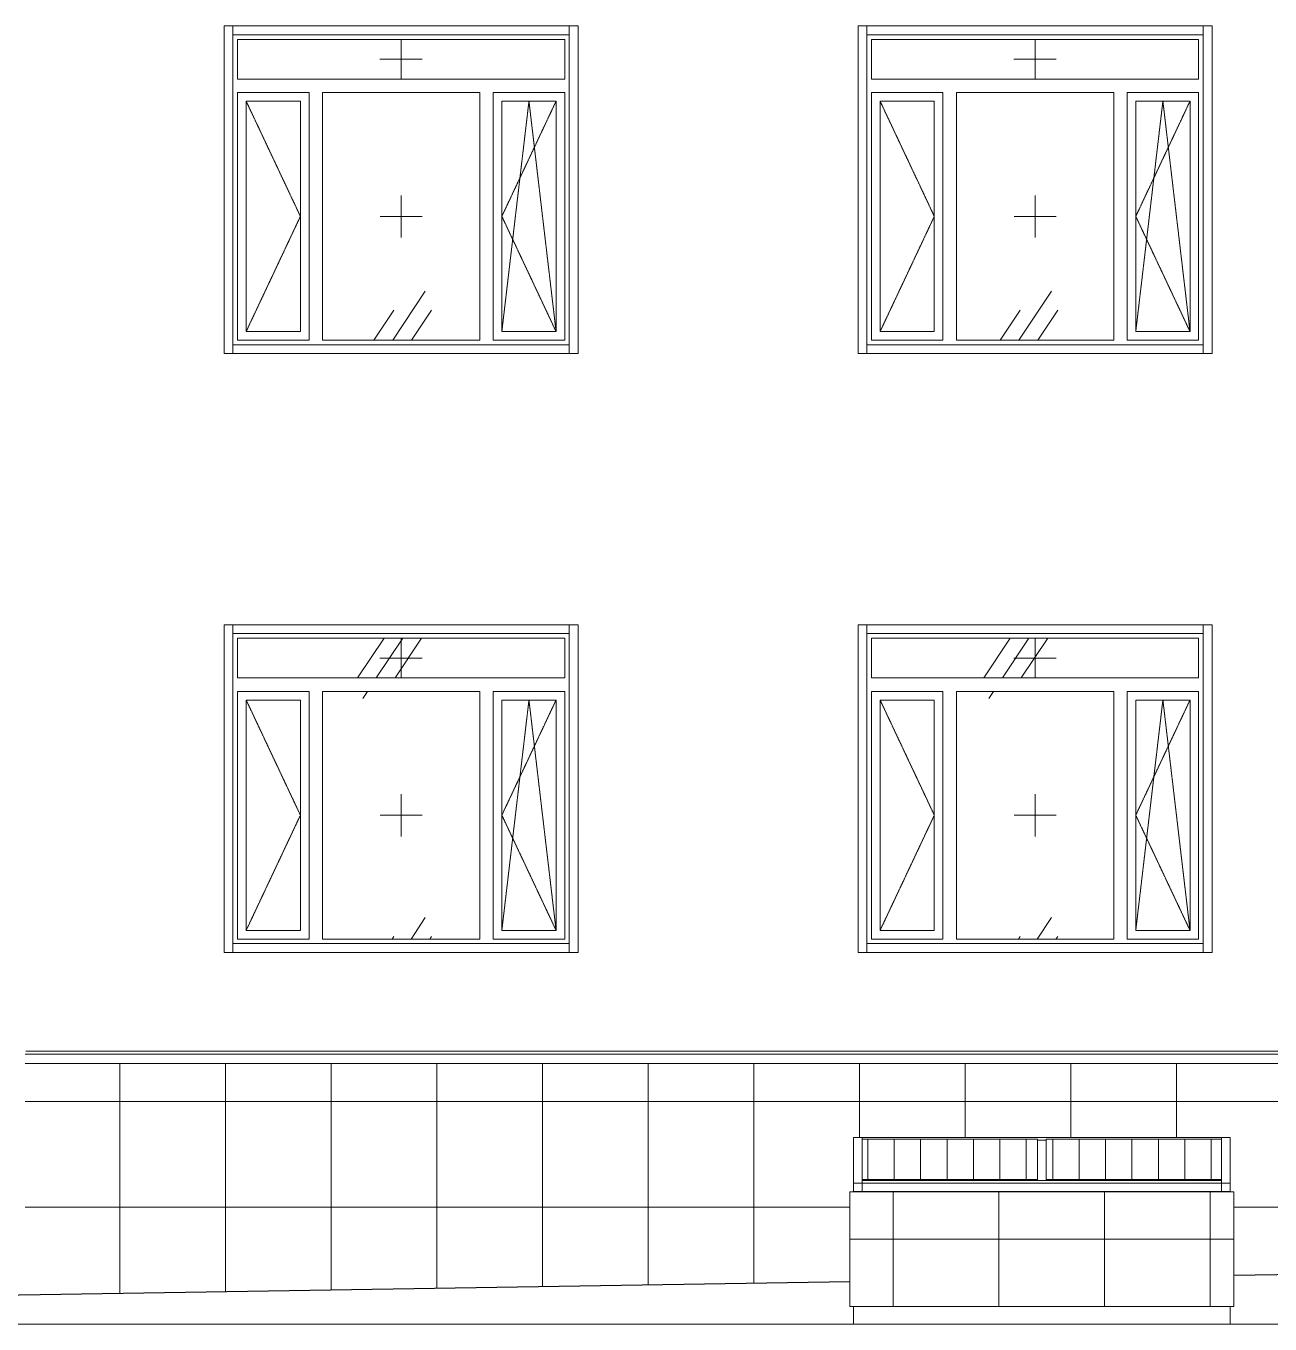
# Model space of a CAD drawing. Header units: millimetres. Extents: x -515342 to 330399, y -224905 to 507333.
# Drawn here: x 142819 to 149884, y 718 to 8088 of the extents above; entities that cross this region are included whole.
import ezdxf

# ---------------------------------------------------------------- set-up
doc = ezdxf.new("R2010")
doc.units = ezdxf.units.MM
doc.linetypes.add('ASVP_Штриховая_ш2 п1', pattern=[3, 2, -1])
doc.layers.get('0').update_dxf_attribs({"lineweight": 0})
for name, color, linetype, lineweight in [('Витраж', 7, 'Continuous', 0), ('Линии', 7, 'Continuous', 0), ('Ограждение', 7, 'Continuous', 0), ('Окна', 7, 'Continuous', 0), ('Окна открывание', 7, 'Continuous', 0), ('Панели витража', 7, 'Continuous', 0), ('Стены внутренние', 7, 'Continuous', 0), ('Стены наружные', 7, 'Continuous', 0), ('Стены штриховка поверхности', 7, 'Continuous', 0)]:
    doc.layers.add(name, color=color, linetype=linetype, lineweight=lineweight)
pattern_1 = [(236.31, (1066.07, 1244.6), (-1777.9963, -3556.002), [641.07, -5769.6]), (236.31, (1101.63, 1137.9), (-1777.9963, -3556.002), [384.64, -6026.03]), (236.31, (888.27, 1137.9), (-1777.9963, -3556.002), [384.64, -6026.03])]
pattern_2 = [(90, (-0.73, -5835.33), (-150, 9e-15), [])]
pattern_3 = [(90, (-0.73, 5305.54), (-150, 9e-15), [])]

# ---------------------------------------------------------------- blocks, each defined once
blk = doc.blocks.new('Окно_ПВХ_3Створки_1Фрамуга-верх - АР_Окно_ОП_1820_h_х1970_3ст2фр-в-9696728-О_АР_Эскиз_Фасад 12-1 копия 1')
at = {"layer": 'Окна'}
h = blk.add_hatch(dxfattribs=at)
h.set_pattern_fill('FP_1', color=256, style=0, pattern_type=2)
h.set_pattern_definition(pattern_1)
h.paths.add_polyline_path([(-34805.4, 885), (-34786.5, 885), (-34786.5, 2193), (-35094.5, 2193), (-35094.5, 885), (-35030.3, 885)])
at = {"layer": 'Окна открывание'}
h = blk.add_hatch(dxfattribs=at)
h.set_pattern_fill('FP_1', color=256, style=0, pattern_type=2)
h.set_pattern_definition(pattern_1)
h.paths.add_polyline_path([(-33905.9, 2318), (-33285.5, 2318), (-33285.5, 2544), (-35143.5, 2544), (-35143.5, 2318), (-34355.6, 2318)])
h = blk.add_hatch(dxfattribs=at)
h.set_pattern_fill('FP_1', color=256, style=0, pattern_type=2)
h.set_pattern_definition(pattern_1)
h.paths.add_polyline_path([(-33767.5, 836), (-33767.5, 2242), (-34661.5, 2242), (-34661.5, 836), (-33905.9, 836)])
at = {"layer": 'Окна'}
for p, q in [((-33285.5, 2544), (-35143.5, 2544)), ((-35143.5, 2544), (-35143.5, 2318)), ((-33285.5, 2318), (-33285.5, 2544)), ((-33285.5, 2318), (-35143.5, 2318)), ((-34737.5, 2242), (-35143.5, 2242)), ((-35143.5, 2242), (-35143.5, 836)), ((-34737.5, 836), (-34737.5, 2242)), ((-33767.5, 2242), (-34661.5, 2242)), ((-34661.5, 836), (-34661.5, 2242)), ((-33767.5, 836), (-33767.5, 2242)), ((-33285.5, 2242), (-33691.5, 2242)), ((-33691.5, 836), (-33691.5, 2242)), ((-33285.5, 836), (-33285.5, 2242)), ((-35094.5, 2193), (-35094.5, 885)), ((-34786.5, 2193), (-35094.5, 2193)), ((-34786.5, 2193), (-34786.5, 885)), ((-33642.5, 2193), (-33642.5, 885)), ((-33334.5, 2193), (-33642.5, 2193)), ((-33334.5, 2193), (-33334.5, 885)), ((-35094.5, 885), (-34786.5, 885)), ((-33642.5, 885), (-33334.5, 885)), ((-35143.5, 836), (-34737.5, 836)), ((-34661.5, 836), (-33767.5, 836)), ((-33691.5, 836), (-33285.5, 836))]:
    blk.add_line(p, q, dxfattribs=at)
at = {"layer": 'Окна открывание', "linetype": 'ASVP_Штриховая_ш2 п1'}
for p, q in [((-34214.5, 2318), (-34214.5, 2544)), ((-34334.5, 2431), (-34094.5, 2431)), ((-35094.5, 2193), (-34786.5, 1539)), ((-33488.5, 2193), (-33642.5, 885)), ((-33334.5, 2193), (-33642.5, 1539)), ((-33334.5, 885), (-33488.5, 2193)), ((-34214.5, 1419), (-34214.5, 1659)), ((-34786.5, 1539), (-35094.5, 885)), ((-34094.5, 1539), (-34334.5, 1539)), ((-33642.5, 1539), (-33334.5, 885))]:
    blk.add_line(p, q, dxfattribs=at)
blk = doc.blocks.new('Окно_ПВХ_3Створки_1Фрамуга-верх - АР_Окно_ОП_1820_h_х1970_3ст2фр-в-V24-О_АР_Эскиз_Фасад 12-1 копия 1')
at = {"layer": 'Окна'}
h = blk.add_hatch(dxfattribs=at)
h.set_pattern_fill('FP_1', color=256, style=0, pattern_type=2)
h.set_pattern_definition(pattern_1)
h.paths.add_polyline_path([(-38694.5, 885), (-38386.5, 885), (-38386.5, 2193), (-38694.5, 2193), (-38694.5, 906.3)])
at = {"layer": 'Окна открывание'}
h = blk.add_hatch(dxfattribs=at)
h.set_pattern_fill('FP_1', color=256, style=0, pattern_type=2)
h.set_pattern_definition(pattern_1)
h.paths.add_polyline_path([(-38743.5, 2318), (-36885.5, 2318), (-36885.5, 2544), (-38743.5, 2544), (-38743.5, 2431.5)])
h = blk.add_hatch(dxfattribs=at)
h.set_pattern_fill('FP_1', color=256, style=0, pattern_type=2)
h.set_pattern_definition(pattern_1)
h.paths.add_polyline_path([(-37367.5, 836), (-37367.5, 2242), (-38261.5, 2242), (-38261.5, 836), (-37504, 836)])
at = {"layer": 'Окна'}
for p, q in [((-36885.5, 2544), (-38743.5, 2544)), ((-38743.5, 2544), (-38743.5, 2318)), ((-36885.5, 2318), (-36885.5, 2544)), ((-36885.5, 2318), (-38743.5, 2318)), ((-38337.5, 2242), (-38743.5, 2242)), ((-38743.5, 2242), (-38743.5, 836)), ((-38337.5, 836), (-38337.5, 2242)), ((-37367.5, 2242), (-38261.5, 2242)), ((-38261.5, 836), (-38261.5, 2242)), ((-37367.5, 836), (-37367.5, 2242)), ((-36885.5, 2242), (-37291.5, 2242)), ((-37291.5, 836), (-37291.5, 2242)), ((-36885.5, 836), (-36885.5, 2242)), ((-38694.5, 2193), (-38694.5, 885)), ((-38386.5, 2193), (-38694.5, 2193)), ((-38386.5, 2193), (-38386.5, 885)), ((-37242.5, 2193), (-37242.5, 885)), ((-36934.5, 2193), (-37242.5, 2193)), ((-36934.5, 2193), (-36934.5, 885)), ((-38694.5, 885), (-38386.5, 885)), ((-37242.5, 885), (-36934.5, 885)), ((-38743.5, 836), (-38337.5, 836)), ((-38261.5, 836), (-37367.5, 836)), ((-37291.5, 836), (-36885.5, 836))]:
    blk.add_line(p, q, dxfattribs=at)
at = {"layer": 'Окна открывание', "linetype": 'ASVP_Штриховая_ш2 п1'}
for p, q in [((-37814.5, 2318), (-37814.5, 2544)), ((-37934.5, 2431), (-37694.5, 2431)), ((-38694.5, 2193), (-38386.5, 1539)), ((-37088.5, 2193), (-37242.5, 885)), ((-36934.5, 2193), (-37242.5, 1539)), ((-36934.5, 885), (-37088.5, 2193)), ((-37814.5, 1419), (-37814.5, 1659)), ((-38386.5, 1539), (-38694.5, 885)), ((-37694.5, 1539), (-37934.5, 1539)), ((-37242.5, 1539), (-36934.5, 885))]:
    blk.add_line(p, q, dxfattribs=at)
blk = doc.blocks.new('Окно_ПВХ_3Створки_1Фрамуга-верх - АР_Окно_ОП_1820_h_х1970_3ст2фр-в-V25-О_АР_Эскиз_Фасад 12-1 копия 1')
at = {"layer": 'Окна'}
h = blk.add_hatch(dxfattribs=at)
h.set_pattern_fill('FP_1', color=256, style=0, pattern_type=2)
h.set_pattern_definition(pattern_1)
h.paths.add_polyline_path([(-35094.5, 4285), (-34786.5, 4285), (-34786.5, 5593), (-35094.5, 5593), (-35094.5, 4338)])
at = {"layer": 'Окна открывание'}
h = blk.add_hatch(dxfattribs=at)
h.set_pattern_fill('FP_1', color=256, style=0, pattern_type=2)
h.set_pattern_definition(pattern_1)
h.paths.add_polyline_path([(-33767.5, 4236), (-33767.5, 5642), (-34661.5, 5642), (-34661.5, 4236), (-33905.9, 4236)])
at = {"layer": 'Окна'}
for p, q in [((-33285.5, 5944), (-35143.5, 5944)), ((-35143.5, 5944), (-35143.5, 5718)), ((-33285.5, 5718), (-33285.5, 5944)), ((-33285.5, 5718), (-35143.5, 5718)), ((-34737.5, 5642), (-35143.5, 5642)), ((-35143.5, 5642), (-35143.5, 4236)), ((-34737.5, 4236), (-34737.5, 5642)), ((-33767.5, 5642), (-34661.5, 5642)), ((-34661.5, 4236), (-34661.5, 5642)), ((-33767.5, 4236), (-33767.5, 5642)), ((-33285.5, 5642), (-33691.5, 5642)), ((-33691.5, 4236), (-33691.5, 5642)), ((-33285.5, 4236), (-33285.5, 5642)), ((-35094.5, 5593), (-35094.5, 4285)), ((-34786.5, 5593), (-35094.5, 5593)), ((-34786.5, 5593), (-34786.5, 4285)), ((-33642.5, 5593), (-33642.5, 4285)), ((-33334.5, 5593), (-33642.5, 5593)), ((-33334.5, 5593), (-33334.5, 4285)), ((-35094.5, 4285), (-34786.5, 4285)), ((-33642.5, 4285), (-33334.5, 4285)), ((-35143.5, 4236), (-34737.5, 4236)), ((-34661.5, 4236), (-33767.5, 4236)), ((-33691.5, 4236), (-33285.5, 4236))]:
    blk.add_line(p, q, dxfattribs=at)
at = {"layer": 'Окна открывание', "linetype": 'ASVP_Штриховая_ш2 п1'}
for p, q in [((-34214.5, 5718), (-34214.5, 5944)), ((-34334.5, 5831), (-34094.5, 5831)), ((-35094.5, 5593), (-34786.5, 4939)), ((-33488.5, 5593), (-33642.5, 4285)), ((-33334.5, 5593), (-33642.5, 4939)), ((-33334.5, 4285), (-33488.5, 5593)), ((-34214.5, 4819), (-34214.5, 5059)), ((-34786.5, 4939), (-35094.5, 4285)), ((-34094.5, 4939), (-34334.5, 4939)), ((-33642.5, 4939), (-33334.5, 4285))]:
    blk.add_line(p, q, dxfattribs=at)
blk = doc.blocks.new('Окно_ПВХ_3Створки_1Фрамуга-верх - АР_Окно_ОП_1820_h_х1970_3ст2фр-в-V47-О_АР_Эскиз_Фасад 12-1 копия 1')
at = {"layer": 'Окна'}
h = blk.add_hatch(dxfattribs=at)
h.set_pattern_fill('FP_1', color=256, style=0, pattern_type=2)
h.set_pattern_definition(pattern_1)
h.paths.add_polyline_path([(-38694.5, 4285), (-38386.5, 4285), (-38386.5, 5593), (-38694.5, 5593), (-38694.5, 4338)])
at = {"layer": 'Окна открывание'}
h = blk.add_hatch(dxfattribs=at)
h.set_pattern_fill('FP_1', color=256, style=0, pattern_type=2)
h.set_pattern_definition(pattern_1)
h.paths.add_polyline_path([(-37504, 4236), (-37367.5, 4236), (-37367.5, 5642), (-38261.5, 5642), (-38261.5, 4236), (-37560.2, 4236)])
at = {"layer": 'Окна'}
for p, q in [((-36885.5, 5944), (-38743.5, 5944)), ((-38743.5, 5944), (-38743.5, 5718)), ((-36885.5, 5718), (-36885.5, 5944)), ((-36885.5, 5718), (-38743.5, 5718)), ((-38337.5, 5642), (-38743.5, 5642)), ((-38743.5, 5642), (-38743.5, 4236)), ((-38337.5, 4236), (-38337.5, 5642)), ((-37367.5, 5642), (-38261.5, 5642)), ((-38261.5, 4236), (-38261.5, 5642)), ((-37367.5, 4236), (-37367.5, 5642)), ((-36885.5, 5642), (-37291.5, 5642)), ((-37291.5, 4236), (-37291.5, 5642)), ((-36885.5, 4236), (-36885.5, 5642)), ((-38694.5, 5593), (-38694.5, 4285)), ((-38386.5, 5593), (-38694.5, 5593)), ((-38386.5, 5593), (-38386.5, 4285)), ((-37242.5, 5593), (-37242.5, 4285)), ((-36934.5, 5593), (-37242.5, 5593)), ((-36934.5, 5593), (-36934.5, 4285)), ((-38694.5, 4285), (-38386.5, 4285)), ((-37242.5, 4285), (-36934.5, 4285)), ((-38743.5, 4236), (-38337.5, 4236)), ((-38261.5, 4236), (-37367.5, 4236)), ((-37291.5, 4236), (-36885.5, 4236))]:
    blk.add_line(p, q, dxfattribs=at)
at = {"layer": 'Окна открывание', "linetype": 'ASVP_Штриховая_ш2 п1'}
for p, q in [((-37814.5, 5718), (-37814.5, 5944)), ((-37934.5, 5831), (-37694.5, 5831)), ((-38694.5, 5593), (-38386.5, 4939)), ((-37088.5, 5593), (-37242.5, 4285)), ((-36934.5, 5593), (-37242.5, 4939)), ((-36934.5, 4285), (-37088.5, 5593)), ((-37814.5, 4819), (-37814.5, 5059)), ((-38386.5, 4939), (-38694.5, 4285)), ((-37694.5, 4939), (-37934.5, 4939)), ((-37242.5, 4939), (-36934.5, 4285))]:
    blk.add_line(p, q, dxfattribs=at)
blk = doc.blocks.new('Прямоугольный импост - АР_Откос_Металлический_50х330 Коричневый Правый-9899920-О_АР_Эскиз_Фасад 12-1 копия 1')
at = {"layer": 'Витраж'}
for p, q in [((-6359.2, 2570), (-6359.2, 2620)), ((-6359.2, 2620), (-4449.2, 2620)), ((-4449.2, 2620), (-4449.2, 2570)), ((-6359.2, 2570), (-4449.2, 2570))]:
    blk.add_line(p, q, dxfattribs=at)
blk = doc.blocks.new('Прямоугольный импост - АР_Откос_Металлический_50х330 Коричневый Левый-9899774-О_АР_Эскиз_Фасад 12-1 копия 1')
at = {"layer": 'Витраж'}
for p, q in [((-6359.2, 760), (-6359.2, 810)), ((-4449.2, 810), (-6359.2, 810)), ((-4449.2, 760), (-6359.2, 760)), ((-4449.2, 810), (-4449.2, 760))]:
    blk.add_line(p, q, dxfattribs=at)
blk = doc.blocks.new('Прямоугольный импост - АР_Откос_Металлический_50х330 Коричневый Правый-9899919-О_АР_Эскиз_Фасад 12-1 копия 1')
at = {"layer": 'Витраж'}
for p, q in [((-4449.2, 2620), (-4399.2, 2620)), ((-4449.2, 2620), (-4449.2, 760)), ((-4399.2, 2620), (-4399.2, 760)), ((-4399.2, 760), (-4449.2, 760))]:
    blk.add_line(p, q, dxfattribs=at)
blk = doc.blocks.new('Прямоугольный импост - АР_Откос_Металлический_50х330 Коричневый Левый-9899773-О_АР_Эскиз_Фасад 12-1 копия 1')
at = {"layer": 'Витраж'}
for p, q in [((-6409.2, 2620), (-6359.2, 2620)), ((-6409.2, 760), (-6409.2, 2620)), ((-6359.2, 760), (-6359.2, 2620)), ((-6359.2, 760), (-6409.2, 760))]:
    blk.add_line(p, q, dxfattribs=at)
blk = doc.blocks.new('Прямоугольный импост - АР_Откос_Металлический_50х330 Белый Правый-9899493-О_АР_Эскиз_Фасад 12-1 копия 1')
at = {"layer": 'Витраж'}
for p, q in [((-9974.1, 2570), (-9974.1, 2620)), ((-9974.1, 2620), (-8064.1, 2620)), ((-8064.1, 2620), (-8064.1, 2570)), ((-9974.1, 2570), (-8064.1, 2570))]:
    blk.add_line(p, q, dxfattribs=at)
blk = doc.blocks.new('Прямоугольный импост - АР_Откос_Металлический_50х330 Белый Левый-9898761-О_АР_Эскиз_Фасад 12-1 копия 1')
at = {"layer": 'Витраж'}
for p, q in [((-9974.1, 760), (-9974.1, 810)), ((-8064.1, 810), (-9974.1, 810)), ((-8064.1, 760), (-9974.1, 760)), ((-8064.1, 810), (-8064.1, 760))]:
    blk.add_line(p, q, dxfattribs=at)
blk = doc.blocks.new('Прямоугольный импост - АР_Откос_Металлический_50х330 Белый Правый-9899492-О_АР_Эскиз_Фасад 12-1 копия 1')
at = {"layer": 'Витраж'}
for p, q in [((-8064.1, 2620), (-8014.1, 2620)), ((-8064.1, 2620), (-8064.1, 760)), ((-8014.1, 2620), (-8014.1, 760)), ((-8014.1, 760), (-8064.1, 760))]:
    blk.add_line(p, q, dxfattribs=at)
blk = doc.blocks.new('Прямоугольный импост - АР_Откос_Металлический_50х330 Белый Левый-V99-О_АР_Эскиз_Фасад 12-1 копия 1')
at = {"layer": 'Витраж'}
for p, q in [((-10024.1, 2620), (-9974.1, 2620)), ((-10024.1, 760), (-10024.1, 2620)), ((-9974.1, 760), (-9974.1, 2620)), ((-9974.1, 760), (-10024.1, 760))]:
    blk.add_line(p, q, dxfattribs=at)
blk = doc.blocks.new('Ограждение - Ограждение-10023331-О_АР_Эскиз_Фасад 12-1 копия 1')
at = {"layer": 'Ограждение'}
for p, q in [((-17949.9, 181.8), (-39950.1, 181.8)), ((-17949.9, 130), (-39950.1, 130))]:
    blk.add_line(p, q, dxfattribs=at)
blk = doc.blocks.new('Системная панель - АР_ПанельВитража_Монолитный поликарбонат 6мм-V231-О_АР_Эскиз_Фасад 12-1 копия 1')
at = {"layer": 'Панели витража'}
h = blk.add_hatch(dxfattribs=at)
h.set_pattern_fill('FP_20', color=256, style=0, pattern_type=2)
h.set_pattern_definition(pattern_2)
h.paths.add_polyline_path([(-34201.4, -529.8), (-34201.4, -300.8), (-35196.4, -300.8), (-35196.4, -529.8), (-34355.6, -529.8)])
h = blk.add_hatch(dxfattribs=at)
h.set_pattern_fill('FP_21', color=256, style=0, pattern_type=2)
h.set_pattern_definition(pattern_3)
h.paths.add_polyline_path([(-34355.6, -534.5), (-34201.4, -534.5), (-34201.4, -529.8), (-35196.4, -529.8), (-35196.4, -534.5), (-34805.4, -534.5)])
for p, q in [((-34201.4, -300.8), (-35196.4, -300.8)), ((-35196.4, -300.8), (-35196.4, -529.8)), ((-34201.4, -529.8), (-34201.4, -300.8)), ((-35196.4, -529.8), (-34201.4, -529.8)), ((-35196.4, -529.8), (-35196.4, -535.5)), ((-34201.4, -535.5), (-34201.4, -529.8))]:
    blk.add_line(p, q, dxfattribs=at)
blk = doc.blocks.new('Прямоугольный импост - АР_Импост_50х50 _труба_-V224-О_АР_Эскиз_Фасад 12-1 копия 1')
at = {"layer": 'Витраж'}
for p, q in [((-19756.4, -534.5), (-18736.4, -534.5)), ((-19756.4, -550), (-18736.4, -550)), ((-18736.4, -534.5), (-18736.4, -550)), ((-18736.4, -550), (-18736.4, -597.6)), ((-18736.4, -597.6), (-19756.4, -597.6))]:
    blk.add_line(p, q, dxfattribs=at)
blk = doc.blocks.new('Прямоугольный импост - АР_Импост_50х50 _труба_-10238077-О_АР_Эскиз_Фасад 12-1 копия 1')
at = {"layer": 'Витраж'}
for p, q in [((-20776.4, -300.8), (-20776.4, -290.1)), ((-19756.4, -290.1), (-20776.4, -290.1)), ((-19756.4, -305.5), (-19781.4, -305.5))]:
    blk.add_line(p, q, dxfattribs=at)
blk = doc.blocks.new('Прямоугольный импост - АР_Импост_50х50 _труба_-V225-О_АР_Эскиз_Фасад 12-1 копия 1')
at = {"layer": 'Витраж'}
for p, q in [((-20826.4, -290.1), (-20776.4, -290.1)), ((-20826.4, -290.1), (-20826.4, -550)), ((-20776.4, -290.1), (-20776.4, -300.8)), ((-20776.4, -550), (-20826.4, -550)), ((-20826.4, -550), (-20826.4, -597.6)), ((-20776.4, -534.5), (-20776.4, -550)), ((-20776.4, -597.6), (-20776.4, -550)), ((-20826.4, -597.6), (-20776.4, -597.6))]:
    blk.add_line(p, q, dxfattribs=at)
blk = doc.blocks.new('Прямоугольный импост - АР_Импост_50х50 _труба_-V226-О_АР_Эскиз_Фасад 12-1 копия 1')
at = {"layer": 'Витраж'}
for p, q in [((-18736.4, -290.1), (-18686.4, -290.1)), ((-18736.4, -300.8), (-18736.4, -290.1)), ((-18686.4, -550), (-18686.4, -290.1)), ((-18736.4, -550), (-18736.4, -534.5)), ((-18686.4, -550), (-18736.4, -550)), ((-18736.4, -550), (-18736.4, -597.6)), ((-18686.4, -597.6), (-18686.4, -550)), ((-18736.4, -597.6), (-18686.4, -597.6))]:
    blk.add_line(p, q, dxfattribs=at)
blk = doc.blocks.new('Системная панель - АР_ПанельВитража_Монолитный поликарбонат 6мм-V232-О_АР_Эскиз_Фасад 12-1 копия 1')
at = {"layer": 'Панели витража'}
h = blk.add_hatch(dxfattribs=at)
h.set_pattern_fill('FP_20', color=256, style=0, pattern_type=2)
h.set_pattern_definition(pattern_2)
h.paths.add_polyline_path([(-33156.4, -529.8), (-33156.4, -300.8), (-34151.4, -300.8), (-34151.4, -529.8), (-33456.1, -529.8)])
h = blk.add_hatch(dxfattribs=at)
h.set_pattern_fill('FP_21', color=256, style=0, pattern_type=2)
h.set_pattern_definition(pattern_3)
h.paths.add_polyline_path([(-33456.1, -534.5), (-33156.4, -534.5), (-33156.4, -529.8), (-34151.4, -529.8), (-34151.4, -534.5), (-33905.9, -534.5)])
for p, q in [((-33156.4, -300.8), (-34151.4, -300.8)), ((-34151.4, -300.8), (-34151.4, -529.8)), ((-33156.4, -529.8), (-33156.4, -300.8)), ((-34151.4, -529.8), (-33156.4, -529.8)), ((-34151.4, -529.8), (-34151.4, -535.5)), ((-33156.4, -535.5), (-33156.4, -529.8))]:
    blk.add_line(p, q, dxfattribs=at)
blk = doc.blocks.new('Прямоугольный импост - АР_Импост_50х50 _труба_-V228-О_АР_Эскиз_Фасад 12-1 копия 1')
at = {"layer": 'Витраж'}
for p, q in [((-20776.4, -550), (-20776.4, -534.5)), ((-20776.4, -534.5), (-19756.4, -534.5)), ((-20776.4, -597.6), (-20776.4, -550)), ((-20776.4, -550), (-19756.4, -550)), ((-19756.4, -597.6), (-20776.4, -597.6))]:
    blk.add_line(p, q, dxfattribs=at)
blk = doc.blocks.new('Прямоугольный импост - АР_Импост_50х50 _труба_-10238081-О_АР_Эскиз_Фасад 12-1 копия 1')
at = {"layer": 'Витраж'}
for p, q in [((-18736.4, -290.1), (-19756.4, -290.1)), ((-18736.4, -290.1), (-18736.4, -300.8)), ((-19731.4, -305.5), (-19756.4, -305.5))]:
    blk.add_line(p, q, dxfattribs=at)
blk = doc.blocks.new('Прямоугольный импост - АР_Импост_50х50 _труба_-10238181-О_АР_Эскиз_Фасад 12-1 копия 1')
at = {"layer": 'Витраж'}
for p, q in [((-19781.4, -305.5), (-19731.4, -305.5)), ((-19731.4, -534.5), (-19781.4, -534.5))]:
    blk.add_line(p, q, dxfattribs=at)
blk = doc.blocks.new('СД_Люблино_Фасады_rvt-1-О_АР_Эскиз_Фасад 12-1 копия 1')
at = {"layer": 'Стены штриховка поверхности', "true_color": 0xcacaca}
h = blk.add_hatch(dxfattribs=at)
h.set_pattern_fill('FP_4', color=9, style=0, pattern_type=2)
h.set_pattern_definition([(0, (-3647.7, 180), (0, 600), []), (90, (-3647.7, 180), (-600, 4e-14), [])])
h.paths.add_polyline_path([(-49470.9, -1338.1), (-47126.4, -1300.1), (-47126.4, -1250), (-47146.4, -1250), (-47146.4, -700), (-44966.4, -700), (-44966.4, -1250), (-44986.4, -1250), (-44986.4, -1265.3), (-35266.4, -1107.6), (-35266.4, -600), (-33086.4, -600), (-33086.4, -1072.2), (-27986.4, -989.4), (-27986.4, -600), (-25806.4, -600), (-25806.4, -954.1), (-20846.4, -873.6), (-20846.4, -600), (-18666.4, -600), (-18666.4, -838.2), (-7250, -652.9), (-7250, -604.2), (-7251.5, -604.2), (-7251.5, -554.2), (-7250, -554.2), (-7250, -541.7), (-7255, -541.2), (-7255, -526.7), (-7250, -526.7), (-7250, 130), (-17850, 130), (-17850, -526.7), (-17845, -526.7), (-17845, -541.7), (-17850, -541.7), (-17849, -554.2), (-17848.5, -554.2), (-17848.5, -604.2), (-17850, -604.2), (-17850, -721), (-17851.5, -733.6), (-17855.7, -745.4), (-17862.6, -755.8), (-17871.6, -764.3), (-17882.3, -770.1), (-17894, -773.2), (-17906, -773.2), (-17917.7, -770.1), (-17928.4, -764.3), (-17939.2, -753.1), (-17944.3, -745.4), (-17948.5, -733.6), (-17950, -721), (-17950, -604.2), (-17951.5, -604.2), (-17951.5, -554.2), (-17950, -554.2), (-17950, -541.7), (-17955, -541.7), (-17955, -526.7), (-17950, -526.7), (-17950, 130), (-39950, 130), (-39950, -526.7), (-39945, -526.7), (-39945, -541.7), (-39950, -541.7), (-39949, -554.2), (-39948.5, -554.2), (-39948.5, -604.2), (-39950, -604.2), (-39950, -721), (-39951.5, -733.6), (-39955.7, -745.4), (-39962.6, -755.8), (-39971.6, -764.3), (-39982.3, -770.1), (-39994, -773.2), (-40006, -773.2), (-40017.7, -770.1), (-40028.4, -764.3), (-40037.4, -755.8), (-40044.3, -745.4), (-40048.5, -733.6), (-40050, -721), (-40050, -604.2), (-40051.5, -604.2), (-40051.5, -554.2), (-40050, -554.2), (-40050, -541.7), (-40055, -541.7), (-40055, -526.7), (-40050, -526.7), (-40050, 130), (-49225.9, 130), (-49224.9, -772.5), (-49220.9, -772.5), (-49220.9, -787.5), (-49225.9, -787.5), (-49225.9, -907.8), (-49206.4, -914.6), (-49206.4, -1018.9), (-49326.4, -980.3), (-49326.4, -850), (-49327.9, -850), (-49327.9, -800), (-49325.9, -800), (-49326.4, -787.5), (-49329.1, -787.5), (-49330.9, -784.3), (-49330.9, -784.9), (-49470.9, -785), (-49470.9, -1000.2)])
h.paths.add_polyline_path([(-49920.9, -1000), (-49920.9, 130), (-49990.9, 130), (-49990.9, -1000)])
h.paths.add_polyline_path([(-49329.1, -787.5), (-49330, -787.5), (-49330.3, -783.2)])
h.paths.add_polyline_path([(-49330.7, -780), (-49329.1, -772.5), (-49325.9, -772.5), (-49325.9, 130), (-49470.9, 130), (-49470.9, -775), (-49330.9, -775.7), (-49330.7, -778.7)])
h.paths.add_polyline_path([(-47126.4, -697.6), (-47126.4, -390.1), (-44986.4, -390.1), (-44986.4, -697.6), (-47076.4, -697.6)])
h.paths.add_polyline_path([(-7150, -651.3), (-6586.4, -642.1), (-6586.4, -300), (-4446.4, -300), (-4446.4, -607.4), (-3897.7, -598.5), (-3897.7, 130), (-7150, 130), (-7150, -526.7), (-7145, -526.7), (-7145, -541.7), (-7150, -541.7), (-7149, -554.2), (-7148.5, -554.2), (-7148.5, -604.2), (-7150, -604.2), (-7150, -618.9)])
h.paths.add_polyline_path([(-20776.4, -597.6), (-20826.4, -597.6), (-20826.4, -290.1), (-18686.4, -290.1), (-18686.4, -597.6), (-20626.4, -597.6)])
h.paths.add_polyline_path([(-35196.4, -597.6), (-35246.4, -597.6), (-35246.4, -290.1), (-33106.4, -290.1), (-33106.4, -597.6), (-35046.4, -597.6)])
h.paths.add_polyline_path([(-27766.4, -597.6), (-27966.4, -597.6), (-27966.4, -290.1), (-25826.4, -290.1), (-25826.4, -597.6), (-27609.2, -597.6)])
h = blk.add_hatch(dxfattribs=at)
h.set_pattern_fill('FP_31', color=9, style=0, pattern_type=2)
h.set_pattern_definition([(0, (-35256.36, 0), (0, 600), []), (90, (-35256.36, 0), (-600, 4e-14), [])])
h.paths.add_polyline_path([(-35266.4, -1250), (-33086.4, -1250), (-33086.4, -600), (-35266.4, -600), (-35266.4, -1000.2)])
at = {"layer": 'Стены внутренние'}
for p, q in [((-39945, 200), (-17955, 200)), ((-33086.4, -600), (-35266.4, -600)), ((-35266.4, -600), (-35266.4, -1250)), ((-33086.4, -1250), (-33086.4, -600)), ((-33086.4, -1072.2), (-27986.4, -989.4)), ((-44986.4, -1265.3), (-35266.4, -1107.6)), ((-35266.4, -1250), (-33086.4, -1250))]:
    blk.add_line(p, q, dxfattribs=at)
at = {"layer": 'Стены наружные'}
for p, q in [((-33086.4, -1074), (-27986.4, -990.7)), ((-44986.4, -1268.3), (-35266.4, -1109.6))]:
    blk.add_line(p, q, dxfattribs=at)
at = {"layer": 'Витраж', "lineweight": 9}
for name, p in [('Прямоугольный импост - АР_Откос_Металлический_50х330 Коричневый Левый-9899773-О_АР_Эскиз_Фасад 12-1 копия 1', (-32410.3, 3400)), ('Прямоугольный импост - АР_Откос_Металлический_50х330 Коричневый Правый-9899920-О_АР_Эскиз_Фасад 12-1 копия 1', (-32410.3, 3400)), ('Прямоугольный импост - АР_Откос_Металлический_50х330 Коричневый Правый-9899919-О_АР_Эскиз_Фасад 12-1 копия 1', (-32410.3, 3400)), ('Прямоугольный импост - АР_Откос_Металлический_50х330 Белый Левый-V99-О_АР_Эскиз_Фасад 12-1 копия 1', (-25195.3, 3400)), ('Прямоугольный импост - АР_Откос_Металлический_50х330 Белый Правый-9899493-О_АР_Эскиз_Фасад 12-1 копия 1', (-25195.3, 3400)), ('Прямоугольный импост - АР_Откос_Металлический_50х330 Белый Правый-9899492-О_АР_Эскиз_Фасад 12-1 копия 1', (-25195.3, 3400)), ('Прямоугольный импост - АР_Откос_Металлический_50х330 Коричневый Левый-9899774-О_АР_Эскиз_Фасад 12-1 копия 1', (-32410.3, 3400)), ('Прямоугольный импост - АР_Откос_Металлический_50х330 Белый Левый-9898761-О_АР_Эскиз_Фасад 12-1 копия 1', (-25195.3, 3400)), ('Прямоугольный импост - АР_Откос_Металлический_50х330 Белый Левый-V99-О_АР_Эскиз_Фасад 12-1 копия 1', (-28795.3, 0)), ('Прямоугольный импост - АР_Откос_Металлический_50х330 Белый Правый-9899493-О_АР_Эскиз_Фасад 12-1 копия 1', (-28795.3, 0)), ('Прямоугольный импост - АР_Откос_Металлический_50х330 Белый Правый-9899492-О_АР_Эскиз_Фасад 12-1 копия 1', (-28795.3, 0)), ('Прямоугольный импост - АР_Откос_Металлический_50х330 Коричневый Левый-9899773-О_АР_Эскиз_Фасад 12-1 копия 1', (-28810.3, 0)), ('Прямоугольный импост - АР_Откос_Металлический_50х330 Коричневый Правый-9899920-О_АР_Эскиз_Фасад 12-1 копия 1', (-28810.3, 0)), ('Прямоугольный импост - АР_Откос_Металлический_50х330 Коричневый Правый-9899919-О_АР_Эскиз_Фасад 12-1 копия 1', (-28810.3, 0)), ('Прямоугольный импост - АР_Откос_Металлический_50х330 Белый Левый-9898761-О_АР_Эскиз_Фасад 12-1 копия 1', (-28795.3, 0)), ('Прямоугольный импост - АР_Откос_Металлический_50х330 Коричневый Левый-9899774-О_АР_Эскиз_Фасад 12-1 копия 1', (-28810.3, 0)), ('Прямоугольный импост - АР_Импост_50х50 _труба_-V225-О_АР_Эскиз_Фасад 12-1 копия 1', (-14420, 0)), ('Прямоугольный импост - АР_Импост_50х50 _труба_-10238077-О_АР_Эскиз_Фасад 12-1 копия 1', (-14420, 0)), ('Прямоугольный импост - АР_Импост_50х50 _труба_-10238081-О_АР_Эскиз_Фасад 12-1 копия 1', (-14420, 0)), ('Прямоугольный импост - АР_Импост_50х50 _труба_-V226-О_АР_Эскиз_Фасад 12-1 копия 1', (-14420, 0)), ('Прямоугольный импост - АР_Импост_50х50 _труба_-10238181-О_АР_Эскиз_Фасад 12-1 копия 1', (-14420, 0)), ('Прямоугольный импост - АР_Импост_50х50 _труба_-V228-О_АР_Эскиз_Фасад 12-1 копия 1', (-14420, 0)), ('Прямоугольный импост - АР_Импост_50х50 _труба_-V224-О_АР_Эскиз_Фасад 12-1 копия 1', (-14420, 0))]:
    blk.add_blockref(name, p, dxfattribs=at)
at = {"layer": 'Ограждение', "lineweight": 9}
blk.add_blockref('Ограждение - Ограждение-10023331-О_АР_Эскиз_Фасад 12-1 копия 1', (0, 0), dxfattribs=at)
at = {"layer": 'Окна', "lineweight": 9}
for name in ['Окно_ПВХ_3Створки_1Фрамуга-верх - АР_Окно_ОП_1820_h_х1970_3ст2фр-в-V47-О_АР_Эскиз_Фасад 12-1 копия 1', 'Окно_ПВХ_3Створки_1Фрамуга-верх - АР_Окно_ОП_1820_h_х1970_3ст2фр-в-V25-О_АР_Эскиз_Фасад 12-1 копия 1', 'Окно_ПВХ_3Створки_1Фрамуга-верх - АР_Окно_ОП_1820_h_х1970_3ст2фр-в-V24-О_АР_Эскиз_Фасад 12-1 копия 1', 'Окно_ПВХ_3Створки_1Фрамуга-верх - АР_Окно_ОП_1820_h_х1970_3ст2фр-в-9696728-О_АР_Эскиз_Фасад 12-1 копия 1']:
    blk.add_blockref(name, (0, 0), dxfattribs=at)
at = {"layer": 'Панели витража', "lineweight": 9}
for name in ['Системная панель - АР_ПанельВитража_Монолитный поликарбонат 6мм-V231-О_АР_Эскиз_Фасад 12-1 копия 1', 'Системная панель - АР_ПанельВитража_Монолитный поликарбонат 6мм-V232-О_АР_Эскиз_Фасад 12-1 копия 1']:
    blk.add_blockref(name, (0, 0), dxfattribs=at)

msp = doc.modelspace()

# ---------------------------------------------------------------- linework, layer by layer
at = {"layer": 'Линии'}
msp.add_line((178865.989, 717.7355), (80619.6864, 717.7355), dxfattribs=at)
at = {"layer": 'Стены внутренние'}
for p, q in [((147517.3273, 717.7355), (147517.3273, 817.7355)), ((149657.3273, 717.7355), (149657.3273, 817.7355))]:
    msp.add_line(p, q, dxfattribs=at)

# ---------------------------------------------------------------- block references
msp.add_blockref('СД_Люблино_Фасады_rvt-1-О_АР_Эскиз_Фасад 12-1 копия 1', (182763.6864, 2067.7355))

doc.saveas('drawing.dxf')
